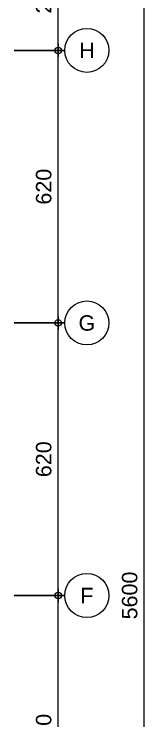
# Model space of a CAD drawing. Header units: millimetres. Extents: x -324 to 75, y -297 to 212.
# Drawn here: x -204.67 to -201.57, y 164.89 to 180.97 of the extents above; entities that cross this region are included whole.
import ezdxf
from ezdxf.enums import TextEntityAlignment as Align

# ---------------------------------------------------------------- set-up
doc = ezdxf.new("R2010")
doc.units = ezdxf.units.MM
doc.layers.get('defpoints').update_dxf_attribs({"color": 1})
doc.layers.add('u', color=6, linetype='Continuous', lineweight=20)
doc.styles.add('S', font='simplex', dxfattribs={"width": 0.75})
doc.styles.get("Standard").update_dxf_attribs({"font": 'arial.ttf'})
doc.dimstyles.new('sk-100', dxfattribs={"dimtxt": 0.35, "dimasz": 0.15, "dimexe": 0.1, "dimexo": 0, "dimgap": 0.15, "dimtad": 1, "dimdec": 0, "dimlfac": 100, "dimzin": 0, "dimdsep": 46, "dimtxsty": 'Standard', "dimblk": 'BULAT', "dimcen": 0.09, "dimclrd": 256, "dimclre": 256, "dimclrt": 256, "dimadec": 0, "dimazin": 0, "dimtfac": 1, "dimtdec": 0, "dimtofl": 0, "dimtmove": 0, "dimatfit": 3, "dimldrblk": 'BULAT', "dimfxl": 1, "dimtolj": 1, "dimtzin": 0, "dimlwd": -1, "dimarcsym": 0})

# ---------------------------------------------------------------- blocks, each defined once
blk = doc.blocks.new('BULAT')
for p, q in [((-1, 0), (1, 0)), ((0, -1), (0, 1))]:
    blk.add_line(p, q)
blk.add_circle((0, 0), 0.5)
blk = doc.blocks.new('*D113')
at = {"layer": 'defpoints', "color": 0}
for p in [(-204.667, 167.744), (-203.667, 167.744), (-204.667, 161.544)]:
    blk.add_point(p, dxfattribs=at)
at = {"layer": 'u', "lineweight": -2}
for p, q in [((-204.667, 167.744), (-203.567, 167.744)), ((-204.667, 161.544), (-203.567, 161.544))]:
    blk.add_line(p, q, dxfattribs=at)
at = {"layer": 'u'}
blk.add_line((-203.667, 161.694), (-203.667, 167.594), dxfattribs=at)
at = {"layer": 'u', "xscale": 0.15, "yscale": 0.15, "zscale": 0.15}
for p, rotation in [((-203.667, 167.744), 90), ((-203.667, 161.544), 270)]:
    blk.add_blockref('BULAT', p, dxfattribs=dict(at, rotation=rotation))
at = {"layer": 'u', "insert": (-203.996, 164.644), "char_height": 0.35, "attachment_point": 5, "rotation": 90}
blk.add_mtext('\\A1;620', dxfattribs=at)
blk = doc.blocks.new('NAV')
blk.add_circle((0, -0.4), 0.4)
at = {"style": 'S', "width": 0.75, "flags": 4}
blk.add_attdef('AV', text='', height=0.3, dxfattribs=at).set_placement((0, -0.4), align=Align.MIDDLE)
blk = doc.blocks.new('*D114')
at = {"layer": 'defpoints', "color": 0}
for p in [(-204.667, 173.944), (-203.667, 173.944), (-204.667, 167.744)]:
    blk.add_point(p, dxfattribs=at)
at = {"layer": 'u', "lineweight": -2}
for p, q in [((-204.667, 173.944), (-203.567, 173.944)), ((-204.667, 167.744), (-203.567, 167.744))]:
    blk.add_line(p, q, dxfattribs=at)
at = {"layer": 'u'}
blk.add_line((-203.667, 167.894), (-203.667, 173.794), dxfattribs=at)
at = {"layer": 'u', "xscale": 0.15, "yscale": 0.15, "zscale": 0.15}
for p, rotation in [((-203.667, 173.944), 90), ((-203.667, 167.744), 270)]:
    blk.add_blockref('BULAT', p, dxfattribs=dict(at, rotation=rotation))
at = {"layer": 'u', "insert": (-203.996, 170.844), "char_height": 0.35, "attachment_point": 5, "rotation": 90}
blk.add_mtext('\\A1;620', dxfattribs=at)
blk = doc.blocks.new('*D115')
at = {"layer": 'defpoints', "color": 0}
for p in [(-204.667, 180.144), (-203.667, 180.144), (-204.667, 173.944)]:
    blk.add_point(p, dxfattribs=at)
at = {"layer": 'u', "lineweight": -2}
for p, q in [((-204.667, 180.144), (-203.567, 180.144)), ((-204.667, 173.944), (-203.567, 173.944))]:
    blk.add_line(p, q, dxfattribs=at)
at = {"layer": 'u'}
blk.add_line((-203.667, 174.094), (-203.667, 179.994), dxfattribs=at)
at = {"layer": 'u', "xscale": 0.15, "yscale": 0.15, "zscale": 0.15}
for p, rotation in [((-203.667, 180.144), 90), ((-203.667, 173.944), 270)]:
    blk.add_blockref('BULAT', p, dxfattribs=dict(at, rotation=rotation))
at = {"layer": 'u', "insert": (-203.996, 177.044), "char_height": 0.35, "attachment_point": 5, "rotation": 90}
blk.add_mtext('\\A1;620', dxfattribs=at)
blk = doc.blocks.new('*D116')
at = {"layer": 'defpoints', "color": 0}
for p in [(-204.667, 182.644), (-203.667, 182.644), (-204.667, 180.144)]:
    blk.add_point(p, dxfattribs=at)
at = {"layer": 'u', "lineweight": -2}
for p, q in [((-204.667, 182.644), (-203.567, 182.644)), ((-204.667, 180.144), (-203.567, 180.144))]:
    blk.add_line(p, q, dxfattribs=at)
at = {"layer": 'u'}
blk.add_line((-203.667, 180.294), (-203.667, 182.494), dxfattribs=at)
at = {"layer": 'u', "xscale": 0.15, "yscale": 0.15, "zscale": 0.15}
for p, rotation in [((-203.667, 182.644), 90), ((-203.667, 180.144), 270)]:
    blk.add_blockref('BULAT', p, dxfattribs=dict(at, rotation=rotation))
at = {"layer": 'u', "insert": (-203.996, 181.389), "char_height": 0.35, "attachment_point": 5, "rotation": 90}
blk.add_mtext('\\A1;250', dxfattribs=at)
blk = doc.blocks.new('*D119')
at = {"layer": 'defpoints', "color": 0}
for p in [(-202.517, 195.744), (-201.717, 195.744), (-202.517, 139.744)]:
    blk.add_point(p, dxfattribs=at)
at = {"layer": 'u', "lineweight": -2}
for p, q in [((-202.517, 195.744), (-201.617, 195.744)), ((-202.517, 139.744), (-201.617, 139.744))]:
    blk.add_line(p, q, dxfattribs=at)
at = {"layer": 'u'}
blk.add_line((-201.717, 139.894), (-201.717, 195.594), dxfattribs=at)
at = {"layer": 'u', "xscale": 0.15, "yscale": 0.15, "zscale": 0.15}
for p, rotation in [((-201.717, 195.744), 90), ((-201.717, 139.744), 270)]:
    blk.add_blockref('BULAT', p, dxfattribs=dict(at, rotation=rotation))
at = {"layer": 'u', "insert": (-202.046, 167.744), "char_height": 0.35, "attachment_point": 5, "rotation": 90}
blk.add_mtext('\\A1;5600', dxfattribs=at)

msp = doc.modelspace()

# ---------------------------------------------------------------- block references
at = {"layer": 'u'}
ref = msp.add_blockref('NAV', (-203.017, 180.6439), dxfattribs=dict(at, xscale=1.25, yscale=1.25, zscale=1.25))
ref.add_attrib('AV', 'H', dxfattribs={"layer": '0', "height": 0.35, "flags": 4}).set_placement((-203.017, 180.1439), align=Align.MIDDLE)
ref = msp.add_blockref('NAV', (-203.017, 174.4439), dxfattribs=dict(at, xscale=1.25, yscale=1.25, zscale=1.25))
ref.add_attrib('AV', 'G', dxfattribs={"layer": '0', "height": 0.35, "flags": 4}).set_placement((-203.017, 173.9439), align=Align.MIDDLE)
ref = msp.add_blockref('NAV', (-203.017, 168.2439), dxfattribs=dict(at, xscale=1.25, yscale=1.25, zscale=1.25))
ref.add_attrib('AV', 'F', dxfattribs={"layer": '0', "height": 0.35, "flags": 4}).set_placement((-203.017, 167.7439), align=Align.MIDDLE)

# ---------------------------------------------------------------- dimensions: what is measured, and where the dimension line sits
for base, p1, p2, picture, middle in [((-201.717, 195.7439), (-202.517, 139.7439), (-202.517, 195.7439), '*D119', (-201.717, 167.7439)), ((-203.667, 182.6439), (-204.667, 180.1439), (-204.667, 182.6439), '*D116', (-203.667, 181.3889)), ((-203.667, 180.1439), (-204.667, 173.9439), (-204.667, 180.1439), '*D115', (-203.667, 177.0439)), ((-203.667, 173.9439), (-204.667, 167.7439), (-204.667, 173.9439), '*D114', (-203.667, 170.8439)), ((-203.667, 167.7439), (-204.667, 161.5439), (-204.667, 167.7439), '*D113', (-203.667, 164.6439))]:
    dim = msp.add_linear_dim(base=base, p1=p1, p2=p2, angle=90, dimstyle='sk-100', dxfattribs=at)
    dim.commit()
    dim.dimension.update_dxf_attribs({"geometry": picture, "text_midpoint": middle, "dimtype": 160})

doc.saveas('drawing.dxf')
